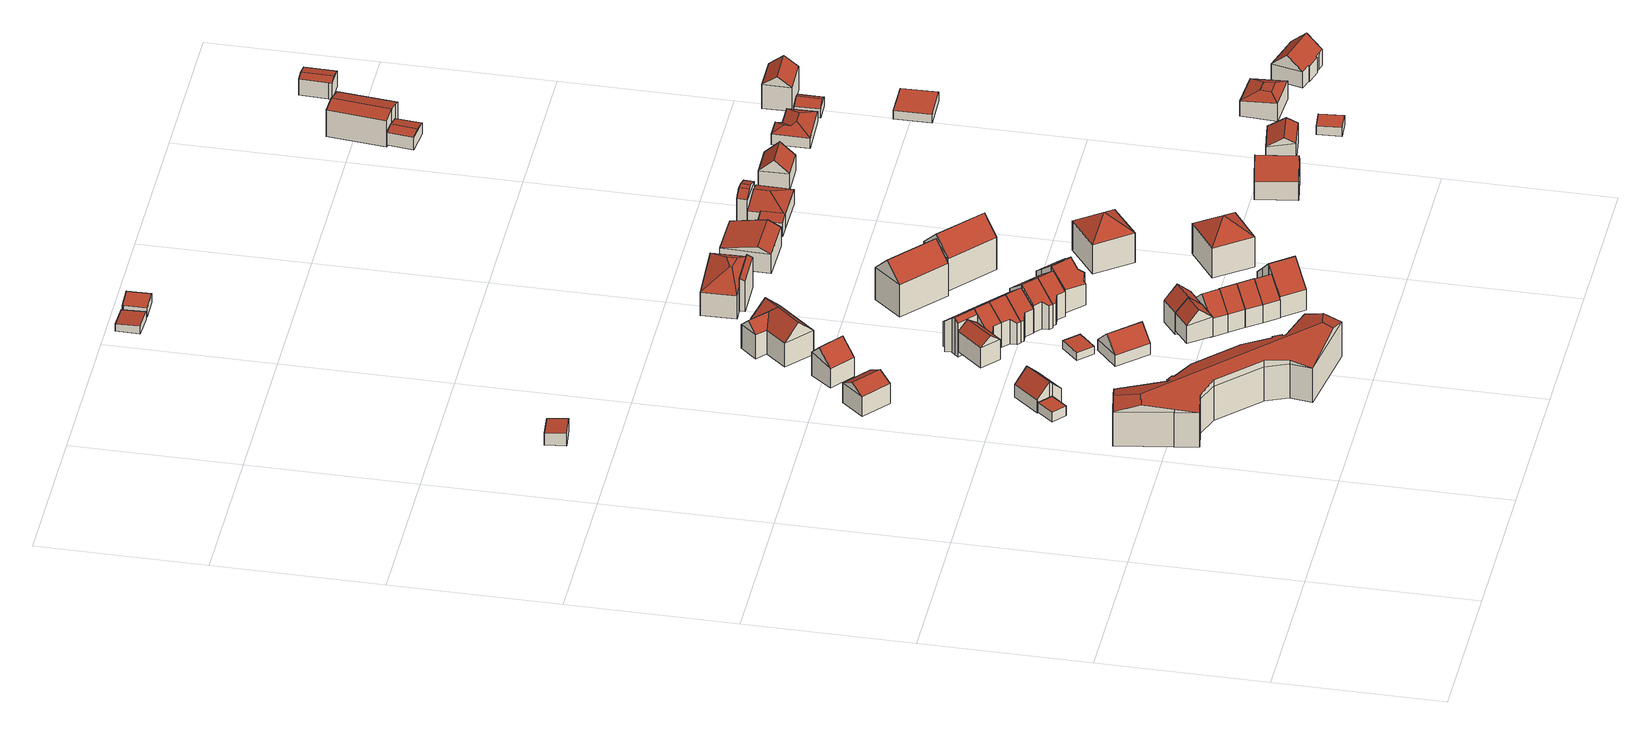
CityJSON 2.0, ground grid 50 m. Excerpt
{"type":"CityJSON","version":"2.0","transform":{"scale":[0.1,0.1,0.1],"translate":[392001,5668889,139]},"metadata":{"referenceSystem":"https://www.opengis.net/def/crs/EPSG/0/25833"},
"CityObjects":{
"building1":{"type":"Building","attributes":{"Dachtyp_tdc":"tdcPolyFlatRoof","Gemeindeschluessel":14627140,"Dachneigung":0,"QualitaetDacherkennung":69,"Geometrietyp2DReferenz":"3000","function":"31001_9998","roofType":"1000","measuredHeight":3.29},"geometry":[{"type":"MultiSurface","lod":"2","boundaries":[[[0,1,2,3]],[[1,4,5,2]],[[4,6,7,5]],[[6,0,3,7]],[[6,4,1,0]],[[3,2,5,7]]],"semantics":{"surfaces":[{"type":"WallSurface"},{"type":"RoofSurface"},{"type":"GroundSurface"}],"values":[0,0,0,0,1,2]}}]},
"building2":{"type":"Building","attributes":{"Dachtyp_tdc":"tdcFreeFormRoof","Gemeindeschluessel":14627140,"Dachneigung":14.87,"QualitaetDacherkennung":13,"Geometrietyp2DReferenz":"3000","function":"31001_9998","roofType":"5000","measuredHeight":14.86},"geometry":[{"type":"MultiSurface","lod":"2","boundaries":[[[8,9,10,11]],[[9,12,13,10]],[[12,14,15,13]],[[14,16,17,15]],[[16,18,19,17]],[[18,20,21,19]],[[20,22,23,21]],[[22,24,25,23]],[[24,26,27,25]],[[26,28,29,27]],[[28,30,31,29]],[[30,32,33,31]],[[32,34,35,33]],[[34,36,37,35]],[[36,38,39,37]],[[38,40,41,39]],[[40,42,43,41]],[[42,44,45,43]],[[44,46,47,45]],[[46,48,49,47]],[[48,50,51,49]],[[50,52,53,51]],[[52,8,11,53]],[[54,55,56,57]],[[58,59,60,61]],[[28,60,59,56,55,62,38,63,64,65,66]],[[58,67,68,69,70,71,72,73,74,75,76,77,78,79,80,57,56,59]],[[44,80,79,46]],[[42,54,57,80,44]],[[46,79,78,48]],[[48,78,77,50]],[[50,77,76,52]],[[52,76,75,8]],[[8,75,74,9]],[[9,74,73,12]],[[12,73,72,14]],[[14,72,71,16]],[[16,71,70,18]],[[18,70,69,20]],[[20,69,68,22]],[[22,68,67,24]],[[24,67,58,61,26]],[[30,66,65,32]],[[28,66,30]],[[32,65,64,34]],[[34,64,63,36]],[[26,61,60,28]],[[36,63,38]],[[40,62,55,54,42]],[[38,62,40]],[[11,10,13,15,17,19,21,23,25,27,29,31,33,35,37,39,41,43,45,47,49,51,53]]],"semantics":{"surfaces":[{"type":"WallSurface"},{"type":"RoofSurface"},{"type":"GroundSurface"}],"values":[0,0,0,0,0,0,0,0,0,0,0,0,0,0,0,0,0,0,0,0,0,0,0,1,1,1,1,0,0,0,0,0,0,0,0,0,0,0,0,0,0,0,0,0,0,0,0,0,0,0,2]}}]},
"building3":{"type":"Building","attributes":{"Dachtyp_tdc":"tdcGableRoof","Gemeindeschluessel":14627140,"Dachneigung":44.62,"QualitaetDacherkennung":83,"Geometrietyp2DReferenz":"3000","function":"31001_9998","roofType":"3100","measuredHeight":8.6},"geometry":[{"type":"MultiSurface","lod":"2","boundaries":[[[81,82,83,84]],[[82,85,86,83]],[[85,87,88,86]],[[87,89,90,88]],[[89,91,92,90]],[[91,93,94,92]],[[93,95,96,94]],[[95,81,84,96]],[[91,89,87,85,82]],[[82,81,95,93,91]],[[84,83,86,88,90,92,94,96]]],"semantics":{"surfaces":[{"type":"WallSurface"},{"type":"RoofSurface"},{"type":"GroundSurface"}],"values":[0,0,0,0,0,0,0,0,1,1,2]}}]},
"building4":{"type":"Building","attributes":{"Dachtyp_tdc":"tdcGableRoof","Gemeindeschluessel":14627140,"Dachneigung":27.86,"QualitaetDacherkennung":85,"Geometrietyp2DReferenz":"3000","function":"31001_9998","roofType":"3100","measuredHeight":8.94},"geometry":[{"type":"MultiSurface","lod":"2","boundaries":[[[97,98,99,100]],[[98,101,102,99]],[[101,103,104,102]],[[103,97,100,104]],[[101,98,105]],[[97,103,106]],[[98,97,106,105]],[[103,101,105,106]],[[100,99,102,104]]],"semantics":{"surfaces":[{"type":"WallSurface"},{"type":"RoofSurface"},{"type":"GroundSurface"}],"values":[0,0,0,0,0,0,1,1,2]}}]},
"building5":{"type":"Building","attributes":{"Dachtyp_tdc":"tdcGableRoof","Gemeindeschluessel":14627140,"Dachneigung":44.87,"QualitaetDacherkennung":92,"Geometrietyp2DReferenz":"3000","function":"31001_9998","roofType":"3100","measuredHeight":8.31},"geometry":[{"type":"MultiSurface","lod":"2","boundaries":[[[107,108,109,110]],[[108,111,112,109]],[[111,113,114,112]],[[113,107,110,114]],[[111,108,115]],[[107,113,116]],[[108,107,116,115]],[[113,111,115,116]],[[110,109,112,114]]],"semantics":{"surfaces":[{"type":"WallSurface"},{"type":"RoofSurface"},{"type":"GroundSurface"}],"values":[0,0,0,0,0,0,1,1,2]}}]},
"building6":{"type":"Building","attributes":{"Dachtyp_tdc":"tdcPolyFlatRoof","Gemeindeschluessel":14627140,"Dachneigung":2.97,"QualitaetDacherkennung":60,"Geometrietyp2DReferenz":"3000","function":"31001_9998","roofType":"2100","measuredHeight":4.35},"geometry":[{"type":"MultiSurface","lod":"2","boundaries":[[[117,118,119,120]],[[118,121,122,119]],[[121,123,124,122]],[[123,117,120,124]],[[123,121,118,117]],[[120,119,122,124]]],"semantics":{"surfaces":[{"type":"WallSurface"},{"type":"RoofSurface"},{"type":"GroundSurface"}],"values":[0,0,0,0,1,2]}}]},
"building7":{"type":"Building","attributes":{"Dachtyp_tdc":"tdcPolyFlatRoof","Gemeindeschluessel":14627140,"Dachneigung":0,"QualitaetDacherkennung":91,"Geometrietyp2DReferenz":"3000","function":"31001_9998","roofType":"1000","measuredHeight":2.55},"geometry":[{"type":"MultiSurface","lod":"2","boundaries":[[[125,126,127,128]],[[126,129,130,127]],[[129,131,132,130]],[[131,125,128,132]],[[131,129,126,125]],[[128,127,130,132]]],"semantics":{"surfaces":[{"type":"WallSurface"},{"type":"RoofSurface"},{"type":"GroundSurface"}],"values":[0,0,0,0,1,2]}}]},
"building8":{"type":"Building","attributes":{"Dachtyp_tdc":"tdcFreeFormRoof","Gemeindeschluessel":14627140,"Dachneigung":36.94,"QualitaetDacherkennung":62,"Geometrietyp2DReferenz":"3000","function":"31001_9998","roofType":"5000","measuredHeight":9.41},"geometry":[{"type":"MultiSurface","lod":"2","boundaries":[[[133,134,135,136]],[[134,137,138,135]],[[137,139,140,138]],[[139,141,142,140]],[[141,133,136,142]],[[137,134,143,144,139]],[[144,143,133,141]],[[141,139,144]],[[134,133,143]],[[136,135,138,140,142]]],"semantics":{"surfaces":[{"type":"WallSurface"},{"type":"RoofSurface"},{"type":"GroundSurface"}],"values":[0,0,0,0,0,1,1,0,0,2]}}]},
"building9":{"type":"Building","attributes":{"Dachtyp_tdc":"tdcGableRoof","Gemeindeschluessel":14627140,"Dachneigung":45.01,"QualitaetDacherkennung":88,"Geometrietyp2DReferenz":"3000","function":"31001_9998","roofType":"3100","measuredHeight":11.19},"geometry":[{"type":"MultiSurface","lod":"2","boundaries":[[[145,146,147,148]],[[146,149,150,147]],[[149,151,152,150]],[[151,145,148,152]],[[149,146,153]],[[145,151,154]],[[146,145,154,153]],[[151,149,153,154]],[[148,147,150,152]]],"semantics":{"surfaces":[{"type":"WallSurface"},{"type":"RoofSurface"},{"type":"GroundSurface"}],"values":[0,0,0,0,0,0,1,1,2]}}]},
"building10":{"type":"Building","attributes":{"Dachtyp_tdc":"tdcGableRoof","Gemeindeschluessel":14627140,"Dachneigung":45.05,"QualitaetDacherkennung":65,"Geometrietyp2DReferenz":"3000","function":"31001_9998","roofType":"3100","measuredHeight":10.09},"geometry":[{"type":"MultiSurface","lod":"2","boundaries":[[[155,156,157,158]],[[156,159,160,157]],[[159,161,162,160]],[[161,155,158,162]],[[159,156,163]],[[155,161,164]],[[156,155,164,163]],[[161,159,163,164]],[[158,157,160,162]]],"semantics":{"surfaces":[{"type":"WallSurface"},{"type":"RoofSurface"},{"type":"GroundSurface"}],"values":[0,0,0,0,0,0,1,1,2]}}]},
"building11":{"type":"Building","attributes":{"Dachtyp_tdc":"tdcGableRoof","Gemeindeschluessel":14627140,"Dachneigung":37.9,"QualitaetDacherkennung":71,"Geometrietyp2DReferenz":"3000","function":"31001_9998","roofType":"3100","measuredHeight":12.36},"geometry":[{"type":"MultiSurface","lod":"2","boundaries":[[[165,166,167,168]],[[166,169,170,167]],[[169,171,172,170]],[[171,173,174,172]],[[173,175,176,174]],[[175,177,178,176]],[[177,179,180,178]],[[179,181,182,180]],[[181,165,168,182]],[[177,175,173,171,169,166,165]],[[165,181,179,177]],[[168,167,170,172,174,176,178,180,182]]],"semantics":{"surfaces":[{"type":"WallSurface"},{"type":"RoofSurface"},{"type":"GroundSurface"}],"values":[0,0,0,0,0,0,0,0,0,1,1,2]}}]},
"building12":{"type":"Building","attributes":{"Dachtyp_tdc":"tdcGableRoof","Gemeindeschluessel":14627140,"Dachneigung":38.16,"QualitaetDacherkennung":77,"Geometrietyp2DReferenz":"3000","function":"31001_9998","roofType":"3100","measuredHeight":12.42},"geometry":[{"type":"MultiSurface","lod":"2","boundaries":[[[183,184,185,186]],[[184,179,180,185]],[[179,177,178,180]],[[177,175,176,178]],[[175,187,188,176]],[[187,189,190,188]],[[189,191,192,190]],[[191,193,194,192]],[[193,183,186,194]],[[189,187,175,177]],[[177,179,184,183,193,191,189]],[[186,185,180,178,176,188,190,192,194]]],"semantics":{"surfaces":[{"type":"WallSurface"},{"type":"RoofSurface"},{"type":"GroundSurface"}],"values":[0,0,0,0,0,0,0,0,0,1,1,2]}}]},
"building13":{"type":"Building","attributes":{"Dachtyp_tdc":"tdcFreeFormRoof","Gemeindeschluessel":14627140,"Dachneigung":43.12,"QualitaetDacherkennung":76,"Geometrietyp2DReferenz":"3000","function":"31001_9998","roofType":"5000","measuredHeight":11.48},"geometry":[{"type":"MultiSurface","lod":"2","boundaries":[[[195,196,197,198]],[[196,199,200,197]],[[199,201,202,200]],[[201,195,198,202]],[[201,203,204,195]],[[203,199,196,204]],[[196,195,204]],[[201,199,203]],[[198,197,200,202]]],"semantics":{"surfaces":[{"type":"WallSurface"},{"type":"RoofSurface"},{"type":"GroundSurface"}],"values":[0,0,0,0,1,1,0,0,2]}}]},
"building14":{"type":"Building","attributes":{"Dachtyp_tdc":"tdcFreeFormRoof","Gemeindeschluessel":14627140,"Dachneigung":45.1,"QualitaetDacherkennung":73,"Geometrietyp2DReferenz":"3000","function":"31001_9998","roofType":"5000","measuredHeight":11.49},"geometry":[{"type":"MultiSurface","lod":"2","boundaries":[[[205,161,206,207]],[[161,208,209,206]],[[208,210,211,209]],[[210,212,213,211]],[[212,205,207,213]],[[214,215,208,161]],[[212,210,215,214,205]],[[210,208,215]],[[161,205,214]],[[207,206,209,211,213]]],"semantics":{"surfaces":[{"type":"WallSurface"},{"type":"RoofSurface"},{"type":"GroundSurface"}],"values":[0,0,0,0,0,1,1,0,0,2]}}]},
"building15":{"type":"Building","attributes":{"Dachtyp_tdc":"tdcGableRoof","Gemeindeschluessel":14627140,"Dachneigung":44.76,"QualitaetDacherkennung":79,"Geometrietyp2DReferenz":"3000","function":"31001_9998","roofType":"3100","measuredHeight":11.52},"geometry":[{"type":"MultiSurface","lod":"2","boundaries":[[[216,217,218,200]],[[217,219,220,218]],[[219,221,202,220]],[[221,216,200,202]],[[219,217,222]],[[216,221,223]],[[217,216,223,222]],[[221,219,222,223]],[[200,218,220,202]]],"semantics":{"surfaces":[{"type":"WallSurface"},{"type":"RoofSurface"},{"type":"GroundSurface"}],"values":[0,0,0,0,0,0,1,1,2]}}]},
"building16":{"type":"Building","attributes":{"Dachtyp_tdc":"tdcGableRoof","Gemeindeschluessel":14627140,"Dachneigung":38.31,"QualitaetDacherkennung":75,"Geometrietyp2DReferenz":"3000","function":"31001_9998","roofType":"3100","measuredHeight":12.42},"geometry":[{"type":"MultiSurface","lod":"2","boundaries":[[[224,191,192,225]],[[191,189,190,192]],[[189,187,188,190]],[[187,226,227,188]],[[226,228,229,227]],[[228,230,231,229]],[[230,232,233,231]],[[232,224,225,233]],[[228,226,187,189]],[[189,191,224,232,230,228]],[[225,192,190,188,227,229,231,233]]],"semantics":{"surfaces":[{"type":"WallSurface"},{"type":"RoofSurface"},{"type":"GroundSurface"}],"values":[0,0,0,0,0,0,0,0,1,1,2]}}]},
"building17":{"type":"Building","attributes":{"Dachtyp_tdc":"tdcGableRoof","Gemeindeschluessel":14627140,"Dachneigung":45.07,"QualitaetDacherkennung":80,"Geometrietyp2DReferenz":"3000","function":"31001_9998","roofType":"3100","measuredHeight":11.54},"geometry":[{"type":"MultiSurface","lod":"2","boundaries":[[[234,219,220,235]],[[219,236,218,220]],[[236,237,238,218]],[[237,234,235,238]],[[236,219,222]],[[234,237,239]],[[219,234,239,222]],[[237,236,222,239]],[[235,220,218,238]]],"semantics":{"surfaces":[{"type":"WallSurface"},{"type":"RoofSurface"},{"type":"GroundSurface"}],"values":[0,0,0,0,0,0,1,1,2]}}]},
"building18":{"type":"Building","attributes":{"Dachtyp_tdc":"tdcGableRoof","Gemeindeschluessel":14627140,"Dachneigung":38.08,"QualitaetDacherkennung":70,"Geometrietyp2DReferenz":"3000","function":"31001_9998","roofType":"3100","measuredHeight":12.29},"geometry":[{"type":"MultiSurface","lod":"2","boundaries":[[[240,241,242,243]],[[241,244,245,242]],[[244,246,247,245]],[[246,248,249,247]],[[248,250,251,249]],[[250,226,252,251]],[[226,253,254,252]],[[253,240,243,254]],[[250,248,246,244,241,240]],[[240,253,226,250]],[[243,242,245,247,249,251,252,254]]],"semantics":{"surfaces":[{"type":"WallSurface"},{"type":"RoofSurface"},{"type":"GroundSurface"}],"values":[0,0,0,0,0,0,0,0,1,1,2]}}]},
"building19":{"type":"Building","attributes":{"Dachtyp_tdc":"tdcGableRoof","Gemeindeschluessel":14627140,"Dachneigung":44.92,"QualitaetDacherkennung":77,"Geometrietyp2DReferenz":"3000","function":"31001_9998","roofType":"3100","measuredHeight":11.53},"geometry":[{"type":"MultiSurface","lod":"2","boundaries":[[[255,256,238,257]],[[256,258,259,238]],[[258,260,261,259]],[[260,262,263,261]],[[262,264,265,263]],[[264,234,235,265]],[[234,255,257,235]],[[262,260,258,256,255]],[[255,234,264,262]],[[257,238,259,261,263,265,235]]],"semantics":{"surfaces":[{"type":"WallSurface"},{"type":"RoofSurface"},{"type":"GroundSurface"}],"values":[0,0,0,0,0,0,0,1,1,2]}}]},
"building20":{"type":"Building","attributes":{"Dachtyp_tdc":"tdcPolyFlatRoof","Gemeindeschluessel":14627140,"Dachneigung":45.02,"QualitaetDacherkennung":79,"Geometrietyp2DReferenz":"3000","function":"31001_9998","roofType":"2100","measuredHeight":13.91},"geometry":[{"type":"MultiSurface","lod":"2","boundaries":[[[266,267,268,269]],[[267,270,271,268]],[[270,272,273,271]],[[272,266,269,273]],[[272,270,267,266]],[[269,268,271,273]]],"semantics":{"surfaces":[{"type":"WallSurface"},{"type":"RoofSurface"},{"type":"GroundSurface"}],"values":[0,0,0,0,1,2]}}]},
"building21":{"type":"Building","attributes":{"Dachtyp_tdc":"tdcGableRoof","Gemeindeschluessel":14627140,"Dachneigung":37.93,"QualitaetDacherkennung":68,"Geometrietyp2DReferenz":"3000","function":"31001_9998","roofType":"3100","measuredHeight":13.23},"geometry":[{"type":"MultiSurface","lod":"2","boundaries":[[[274,275,276,277]],[[275,278,279,276]],[[278,280,281,279]],[[280,282,283,281]],[[282,284,285,283]],[[284,286,287,285]],[[286,288,289,287]],[[288,274,277,289]],[[284,282,280,278]],[[278,275,274,288,286,284]],[[277,276,279,281,283,285,287,289]]],"semantics":{"surfaces":[{"type":"WallSurface"},{"type":"RoofSurface"},{"type":"GroundSurface"}],"values":[0,0,0,0,0,0,0,0,1,1,2]}}]},
"building22":{"type":"Building","attributes":{"Dachtyp_tdc":"tdcGableRoof","Gemeindeschluessel":14627140,"Dachneigung":37.83,"QualitaetDacherkennung":73,"Geometrietyp2DReferenz":"3000","function":"31001_9998","roofType":"3100","measuredHeight":12.4},"geometry":[{"type":"MultiSurface","lod":"2","boundaries":[[[290,291,292,293]],[[291,294,295,292]],[[294,296,297,295]],[[296,298,299,297]],[[298,286,300,299]],[[286,284,301,300]],[[284,282,302,301]],[[282,303,304,302]],[[303,290,293,304]],[[284,286,298,296,294,291]],[[291,290,303,282,284]],[[293,292,295,297,299,300,301,302,304]]],"semantics":{"surfaces":[{"type":"WallSurface"},{"type":"RoofSurface"},{"type":"GroundSurface"}],"values":[0,0,0,0,0,0,0,0,0,1,1,2]}}]},
"building23":{"type":"Building","attributes":{"Dachtyp_tdc":"tdcFreeFormRoof","Gemeindeschluessel":14627140,"Dachneigung":44.34,"QualitaetDacherkennung":81,"Geometrietyp2DReferenz":"3000","function":"31001_9998","roofType":"5000","measuredHeight":12.99},"geometry":[{"type":"MultiSurface","lod":"2","boundaries":[[[305,306,307,308]],[[306,309,310,307]],[[309,311,312,310]],[[311,313,314,312]],[[313,315,316,314]],[[315,317,318,316]],[[317,319,320,318]],[[319,305,308,320]],[[321,322,319,317]],[[323,324,321,317,315]],[[323,315,313]],[[325,324,323,313,311]],[[325,311,309]],[[324,325,309,306]],[[322,321,324,306,305]],[[322,305,319]],[[308,307,310,312,314,316,318,320]]],"semantics":{"surfaces":[{"type":"WallSurface"},{"type":"RoofSurface"},{"type":"GroundSurface"}],"values":[0,0,0,0,0,0,0,0,1,1,0,1,0,1,1,0,2]}}]},
"building24":{"type":"Building","attributes":{"Dachtyp_tdc":"tdcPolyFlatRoof","Gemeindeschluessel":14627140,"Dachneigung":44.98,"QualitaetDacherkennung":80,"Geometrietyp2DReferenz":"3000","function":"31001_9998","roofType":"2100","measuredHeight":13.96},"geometry":[{"type":"MultiSurface","lod":"2","boundaries":[[[326,327,328,329]],[[327,330,331,328]],[[330,332,333,331]],[[332,334,335,333]],[[334,326,329,335]],[[334,332,330,327,326]],[[329,328,331,333,335]]],"semantics":{"surfaces":[{"type":"WallSurface"},{"type":"RoofSurface"},{"type":"GroundSurface"}],"values":[0,0,0,0,0,1,2]}}]},
"building25":{"type":"Building","attributes":{"Dachtyp_tdc":"tdcPolyFlatRoof","Gemeindeschluessel":14627140,"Dachneigung":38.14,"QualitaetDacherkennung":74,"Geometrietyp2DReferenz":"3000","function":"31001_9998","roofType":"2100","measuredHeight":12.56},"geometry":[{"type":"MultiSurface","lod":"2","boundaries":[[[336,337,338,339]],[[337,340,341,338]],[[340,342,343,341]],[[342,344,345,343]],[[344,346,347,345]],[[346,348,349,347]],[[348,336,339,349]],[[348,346,344,342,340,337,336]],[[339,338,341,343,345,347,349]]],"semantics":{"surfaces":[{"type":"WallSurface"},{"type":"RoofSurface"},{"type":"GroundSurface"}],"values":[0,0,0,0,0,0,0,1,2]}}]},
"building26":{"type":"Building","attributes":{"Dachtyp_tdc":"tdcPolyFlatRoof","Gemeindeschluessel":14627140,"Dachneigung":38.26,"QualitaetDacherkennung":75,"Geometrietyp2DReferenz":"3000","function":"31001_9998","roofType":"2100","measuredHeight":13.31},"geometry":[{"type":"MultiSurface","lod":"2","boundaries":[[[350,351,352,353]],[[351,354,355,352]],[[354,356,357,355]],[[356,340,358,357]],[[340,337,359,358]],[[337,360,361,359]],[[360,362,363,361]],[[362,350,353,363]],[[362,360,337,340,356,354,351,350]],[[353,352,355,357,358,359,361,363]]],"semantics":{"surfaces":[{"type":"WallSurface"},{"type":"RoofSurface"},{"type":"GroundSurface"}],"values":[0,0,0,0,0,0,0,0,1,2]}}]},
"building27":{"type":"Building","attributes":{"Dachtyp_tdc":"tdcGableRoof","Gemeindeschluessel":14627140,"Dachneigung":44.75,"QualitaetDacherkennung":64,"Geometrietyp2DReferenz":"3000","function":"31001_9998","roofType":"3100","measuredHeight":16.34},"geometry":[{"type":"MultiSurface","lod":"2","boundaries":[[[364,365,366,367]],[[365,368,369,366]],[[368,370,371,369]],[[370,364,367,371]],[[368,365,372]],[[364,370,373]],[[365,364,373,372]],[[370,368,372,373]],[[367,366,369,371]]],"semantics":{"surfaces":[{"type":"WallSurface"},{"type":"RoofSurface"},{"type":"GroundSurface"}],"values":[0,0,0,0,0,0,1,1,2]}}]},
"building28":{"type":"Building","attributes":{"Gemeindeschluessel":14627140,"Dachtyp_tdc":"tdcTentRoof","Dachneigung":37.5,"QualitaetDacherkennung":71,"Geometrietyp2DReferenz":"3000","function":"31001_9998","roofType":"3500","measuredHeight":15.07},"geometry":[{"type":"MultiSurface","lod":"2","boundaries":[[[374,375,376,377]],[[375,378,379,376]],[[378,380,381,379]],[[380,374,377,381]],[[375,374,382]],[[378,375,382]],[[380,378,382]],[[374,380,382]],[[377,376,379,381]]],"semantics":{"surfaces":[{"type":"WallSurface"},{"type":"RoofSurface"},{"type":"GroundSurface"}],"values":[0,0,0,0,1,1,1,1,2]}}]},
"building29":{"type":"Building","attributes":{"Dachtyp_tdc":"tdcGableRoof","Gemeindeschluessel":14627140,"Dachneigung":44.74,"QualitaetDacherkennung":67,"Geometrietyp2DReferenz":"3000","function":"31001_9998","roofType":"3100","measuredHeight":16.27},"geometry":[{"type":"MultiSurface","lod":"2","boundaries":[[[383,384,385,386]],[[384,387,388,385]],[[387,389,390,388]],[[389,383,386,390]],[[387,384,391]],[[383,389,392]],[[384,383,392,391]],[[389,387,391,392]],[[386,385,388,390]]],"semantics":{"surfaces":[{"type":"WallSurface"},{"type":"RoofSurface"},{"type":"GroundSurface"}],"values":[0,0,0,0,0,0,1,1,2]}}]},
"building30":{"type":"Building","attributes":{"Dachtyp_tdc":"tdcTentRoof","Gemeindeschluessel":14627140,"Dachneigung":37.55,"QualitaetDacherkennung":67,"Geometrietyp2DReferenz":"3000","function":"31001_9998","roofType":"3500","measuredHeight":14.88},"geometry":[{"type":"MultiSurface","lod":"2","boundaries":[[[393,394,395,396]],[[394,397,398,395]],[[397,399,400,398]],[[399,393,396,400]],[[394,393,401]],[[397,394,401]],[[399,397,401]],[[393,399,401]],[[396,395,398,400]]],"semantics":{"surfaces":[{"type":"WallSurface"},{"type":"RoofSurface"},{"type":"GroundSurface"}],"values":[0,0,0,0,1,1,1,1,2]}}]},
"building31":{"type":"Building","attributes":{"Gemeindeschluessel":14627140,"Geometrietyp2DReferenz":"3000","function":"31001_9998","roofType":"9999"},"children":["building31-1","building31-2"]},
"building31-1":{"type":"BuildingPart","attributes":{"Dachtyp_tdc":"tdcPolyFlatRoof","Dachneigung":26.25,"QualitaetDacherkennung":70,"Geometrietyp2DReferenz":"3000","roofType":"2100","measuredHeight":10.93},"parents":["building31"],"geometry":[{"type":"MultiSurface","lod":"2","boundaries":[[[402,403,404,405,406,407]],[[403,408,409,404]],[[408,410,411,412,413,409]],[[410,408,403,402]],[[405,404,409,413]],[[407,411,410,402]],[[406,405,413,412]],[[406,412,411,407]]],"semantics":{"surfaces":[{"type":"WallSurface"},{"type":"RoofSurface"},{"type":"GroundSurface"},{"type":"ClosureSurface"}],"values":[0,0,0,1,2,0,3,3]}}]},
"building31-2":{"type":"BuildingPart","attributes":{"Dachtyp_tdc":"tdcCutTentRoof","Dachneigung":25.22,"QualitaetDacherkennung":35,"Geometrietyp2DReferenz":"3000","roofType":"9999","measuredHeight":12.03},"parents":["building31"],"geometry":[{"type":"MultiSurface","lod":"2","boundaries":[[[412,414,415,413]],[[414,416,417,415]],[[416,418,419,417]],[[418,406,405,419]],[[407,420,421,422]],[[414,411,407,422,423]],[[416,414,423,424]],[[420,416,424,421]],[[424,423,422,421]],[[412,411,414]],[[418,420,407,406]],[[416,420,418]],[[405,413,415,417,419]],[[413,405,406,412]],[[406,407,411,412]]],"semantics":{"surfaces":[{"type":"WallSurface"},{"type":"RoofSurface"},{"type":"GroundSurface"},{"type":"ClosureSurface"}],"values":[0,0,0,0,1,1,1,1,1,0,0,0,2,3,3]}}]},
"building32":{"type":"Building","attributes":{"Dachtyp_tdc":"tdcGableRoof","Gemeindeschluessel":14627140,"Dachneigung":10.01,"QualitaetDacherkennung":72,"Geometrietyp2DReferenz":"3000","function":"31001_9998","roofType":"3100","measuredHeight":8.46},"geometry":[{"type":"MultiSurface","lod":"2","boundaries":[[[425,426,427,428]],[[426,429,430,427]],[[429,431,432,430]],[[431,425,428,432]],[[429,426,433]],[[425,431,434]],[[426,425,434,433]],[[431,429,433,434]],[[428,427,430,432]]],"semantics":{"surfaces":[{"type":"WallSurface"},{"type":"RoofSurface"},{"type":"GroundSurface"}],"values":[0,0,0,0,0,0,1,1,2]}}]},
"building33":{"type":"Building","attributes":{"Dachtyp_tdc":"tdcGableRoof","Gemeindeschluessel":14627140,"Dachneigung":46.36,"QualitaetDacherkennung":81,"Geometrietyp2DReferenz":"3000","function":"31001_9998","roofType":"3100","measuredHeight":11.43},"geometry":[{"type":"MultiSurface","lod":"2","boundaries":[[[435,436,437,438]],[[436,439,440,437]],[[439,441,442,440]],[[441,435,438,442]],[[439,436,443]],[[435,441,444]],[[436,435,444,443]],[[441,439,443,444]],[[438,437,440,442]]],"semantics":{"surfaces":[{"type":"WallSurface"},{"type":"RoofSurface"},{"type":"GroundSurface"}],"values":[0,0,0,0,0,0,1,1,2]}}]},
"building34":{"type":"Building","attributes":{"Dachtyp_tdc":"tdcPolyFlatRoof","Gemeindeschluessel":14627140,"Dachneigung":2.86,"QualitaetDacherkennung":95,"Geometrietyp2DReferenz":"3000","function":"31001_9998","roofType":"2100","measuredHeight":2.7},"geometry":[{"type":"MultiSurface","lod":"2","boundaries":[[[445,446,447,448]],[[446,449,450,447]],[[449,451,452,450]],[[451,445,448,452]],[[451,449,446,445]],[[448,447,450,452]]],"semantics":{"surfaces":[{"type":"WallSurface"},{"type":"RoofSurface"},{"type":"GroundSurface"}],"values":[0,0,0,0,1,2]}}]},
"building35":{"type":"Building","attributes":{"Gemeindeschluessel":14627140,"Geometrietyp2DReferenz":"3000","function":"31001_9998","roofType":"9999"},"children":["building35-1","building35-2","building35-3"]},
"building35-1":{"type":"BuildingPart","attributes":{"Dachtyp_tdc":"tdcPolyFlatRoof","Dachneigung":13.48,"QualitaetDacherkennung":68,"Geometrietyp2DReferenz":"3000","roofType":"2100","measuredHeight":5.25},"parents":["building35"],"geometry":[{"type":"MultiSurface","lod":"2","boundaries":[[[453,454,455,456,457]],[[458,459,460,461,462]],[[459,453,457,460]],[[459,458,454,453]],[[457,456,461,460]],[[462,455,454,458]],[[462,461,456,455]]],"semantics":{"surfaces":[{"type":"WallSurface"},{"type":"RoofSurface"},{"type":"GroundSurface"},{"type":"ClosureSurface"}],"values":[0,0,0,1,2,0,3]}}]},
"building35-2":{"type":"BuildingPart","attributes":{"Dachtyp_tdc":"tdcCutGableRoof","Dachneigung":22.07,"QualitaetDacherkennung":75,"Geometrietyp2DReferenz":"3000","roofType":"9999","measuredHeight":9.83},"parents":["building35"],"geometry":[{"type":"MultiSurface","lod":"2","boundaries":[[[463,464,465,466,467]],[[464,468,469,465]],[[468,470,471,472,473,469]],[[464,463,474,475]],[[468,464,475,476]],[[470,468,476,477]],[[463,470,477,474]],[[476,475,474,477]],[[466,465,469,473]],[[467,478,471,470,463]],[[467,466,473,472]],[[467,472,471,478]]],"semantics":{"surfaces":[{"type":"WallSurface"},{"type":"RoofSurface"},{"type":"GroundSurface"},{"type":"ClosureSurface"}],"values":[0,0,0,1,0,1,0,1,2,0,3,3]}}]},
"building35-3":{"type":"BuildingPart","attributes":{"Dachtyp_tdc":"tdcHipAndGableRoof","Dachneigung":10.06,"QualitaetDacherkennung":44,"Geometrietyp2DReferenz":"3000","roofType":"5000","measuredHeight":6.18},"parents":["building35"],"geometry":[{"type":"MultiSurface","lod":"2","boundaries":[[[479,462,461,480]],[[455,467,466,456]],[[472,481,482,473]],[[481,479,480,482]],[[462,483,484]],[[483,485,471,478,484]],[[467,455,462,484,478]],[[472,471,485,481]],[[481,485,483,479]],[[479,483,462]],[[480,461,456,466,473,482]],[[456,461,462,455]],[[473,466,467,472]],[[478,471,472,467]]],"semantics":{"surfaces":[{"type":"WallSurface"},{"type":"RoofSurface"},{"type":"GroundSurface"},{"type":"ClosureSurface"}],"values":[0,0,0,0,1,1,1,0,0,0,2,3,3,3]}}]},
"building36":{"type":"Building","attributes":{"Dachtyp_tdc":"tdcGableRoof","Gemeindeschluessel":14627140,"Dachneigung":30.09,"QualitaetDacherkennung":92,"Geometrietyp2DReferenz":"3000","function":"31001_9998","roofType":"3100","measuredHeight":7.7},"geometry":[{"type":"MultiSurface","lod":"2","boundaries":[[[486,487,488,489]],[[487,490,491,488]],[[490,492,493,491]],[[492,486,489,493]],[[490,487,494]],[[486,492,495]],[[487,486,495,494]],[[492,490,494,495]],[[489,488,491,493]]],"semantics":{"surfaces":[{"type":"WallSurface"},{"type":"RoofSurface"},{"type":"GroundSurface"}],"values":[0,0,0,0,0,0,1,1,2]}}]},
"building37":{"type":"Building","attributes":{"Dachtyp_tdc":"tdcPolyFlatRoof","Gemeindeschluessel":14627140,"Dachneigung":0,"QualitaetDacherkennung":93,"Geometrietyp2DReferenz":"3000","function":"31001_9998","roofType":"1000","measuredHeight":3.09},"geometry":[{"type":"MultiSurface","lod":"2","boundaries":[[[496,497,498,499]],[[497,500,501,498]],[[500,502,503,501]],[[502,504,505,503]],[[504,496,499,505]],[[504,502,500,497,496]],[[499,498,501,503,505]]],"semantics":{"surfaces":[{"type":"WallSurface"},{"type":"RoofSurface"},{"type":"GroundSurface"}],"values":[0,0,0,0,0,1,2]}}]},
"building38":{"type":"Building","attributes":{"Dachtyp_tdc":"tdcPolyFlatRoof","Gemeindeschluessel":14627140,"Dachneigung":0,"QualitaetDacherkennung":0,"Geometrietyp2DReferenz":"3000","BezugspunktDach":"2000","function":"31001_9998","measuredHeight":3},"geometry":[{"type":"MultiSurface","lod":"2","boundaries":[[[506,507,508,509]],[[509,508,510,511]],[[508,507,512,510]],[[507,506,513,512]],[[506,509,511,513]],[[511,510,512,513]]],"semantics":{"surfaces":[{"type":"RoofSurface"},{"type":"WallSurface"},{"type":"GroundSurface"}],"values":[0,1,1,1,1,2]}}]},
"building39":{"type":"Building","attributes":{"Dachtyp_tdc":"tdcGableRoof","Gemeindeschluessel":14627140,"Dachneigung":42.18,"QualitaetDacherkennung":92,"Geometrietyp2DReferenz":"3000","function":"31001_9998","roofType":"3100","measuredHeight":9.25},"geometry":[{"type":"MultiSurface","lod":"2","boundaries":[[[514,515,516,517]],[[515,518,519,516]],[[518,520,521,519]],[[520,514,517,521]],[[518,515,522]],[[514,520,523]],[[515,514,523,522]],[[520,518,522,523]],[[517,516,519,521]]],"semantics":{"surfaces":[{"type":"WallSurface"},{"type":"RoofSurface"},{"type":"GroundSurface"}],"values":[0,0,0,0,0,0,1,1,2]}}]},
"building40":{"type":"Building","attributes":{"Dachtyp_tdc":"tdcCutTentRoof","Gemeindeschluessel":14627140,"Dachneigung":22.31,"QualitaetDacherkennung":69,"Geometrietyp2DReferenz":"3000","function":"31001_9998","roofType":"9999","measuredHeight":7.21},"geometry":[{"type":"MultiSurface","lod":"2","boundaries":[[[524,525,526,527]],[[525,528,529,526]],[[528,530,531,529]],[[530,524,527,531]],[[525,524,532,533]],[[528,525,533,534]],[[530,528,534,535]],[[524,530,535,532]],[[535,534,533,532]],[[527,526,529,531]]],"semantics":{"surfaces":[{"type":"WallSurface"},{"type":"RoofSurface"},{"type":"GroundSurface"}],"values":[0,0,0,0,1,1,1,1,1,2]}}]},
"building41":{"type":"Building","attributes":{"Gemeindeschluessel":14627140,"Dachtyp_tdc":"tdcFreeFormRoof","Dachneigung":24.06,"QualitaetDacherkennung":86,"Geometrietyp2DReferenz":"3000","function":"31001_9998","roofType":"5000","measuredHeight":5.37},"geometry":[{"type":"MultiSurface","lod":"2","boundaries":[[[536,537,538,539]],[[537,540,541,538]],[[540,542,543,541]],[[542,544,545,543]],[[544,546,547,545]],[[546,536,539,547]],[[548,549,550,546,544]],[[551,548,544,542]],[[551,542,540]],[[549,548,551,540,537]],[[550,549,537,536]],[[550,536,546]],[[539,538,541,543,545,547]]],"semantics":{"surfaces":[{"type":"WallSurface"},{"type":"RoofSurface"},{"type":"GroundSurface"}],"values":[0,0,0,0,0,0,1,1,1,1,1,1,2]}}]},
"building42":{"type":"Building","attributes":{"Dachtyp_tdc":"tdcFreeFormRoof","Gemeindeschluessel":14627140,"Dachneigung":40.63,"QualitaetDacherkennung":48,"Geometrietyp2DReferenz":"3000","function":"31001_9998","roofType":"5000","measuredHeight":9.45},"geometry":[{"type":"MultiSurface","lod":"2","boundaries":[[[552,553,554,555]],[[553,556,557,554]],[[556,558,559,557]],[[558,560,561,559]],[[560,562,563,561]],[[562,564,565,563]],[[564,566,567,565]],[[566,568,569,567]],[[568,552,555,569]],[[560,558,556,553,570,571,566,564,562]],[[570,552,568,571]],[[568,566,571]],[[553,552,570]],[[555,554,557,559,561,563,565,567,569]]],"semantics":{"surfaces":[{"type":"WallSurface"},{"type":"RoofSurface"},{"type":"GroundSurface"}],"values":[0,0,0,0,0,0,0,0,0,1,1,0,0,2]}}]},
"building43":{"type":"Building","attributes":{"Dachtyp_tdc":"tdcPolyFlatRoof","Gemeindeschluessel":14627140,"Dachneigung":0,"QualitaetDacherkennung":0,"Geometrietyp2DReferenz":"3000","BezugspunktDach":"2000","function":"31001_9998","measuredHeight":3},"geometry":[{"type":"MultiSurface","lod":"2","boundaries":[[[572,573,574,575]],[[575,574,576,577]],[[574,573,578,576]],[[573,572,579,578]],[[572,575,577,579]],[[577,576,578,579]]],"semantics":{"surfaces":[{"type":"RoofSurface"},{"type":"WallSurface"},{"type":"GroundSurface"}],"values":[0,1,1,1,1,2]}}]},
"building44":{"type":"Building","attributes":{"Dachtyp_tdc":"tdcGableRoof","Gemeindeschluessel":14627140,"Dachneigung":24.91,"QualitaetDacherkennung":93,"Geometrietyp2DReferenz":"3000","function":"31001_9998","roofType":"3100","measuredHeight":4.46},"geometry":[{"type":"MultiSurface","lod":"2","boundaries":[[[580,581,582,583]],[[581,584,585,582]],[[584,586,587,585]],[[586,580,583,587]],[[584,581,588]],[[580,586,589]],[[581,580,589,588]],[[586,584,588,589]],[[583,582,585,587]]],"semantics":{"surfaces":[{"type":"WallSurface"},{"type":"RoofSurface"},{"type":"GroundSurface"}],"values":[0,0,0,0,0,0,1,1,2]}}]},
"building45":{"type":"Building","attributes":{"Dachtyp_tdc":"tdcGableRoof","Gemeindeschluessel":14627140,"Dachneigung":36.64,"QualitaetDacherkennung":75,"Geometrietyp2DReferenz":"3000","function":"31001_9998","roofType":"3100","measuredHeight":11.19},"geometry":[{"type":"MultiSurface","lod":"2","boundaries":[[[590,591,592,593]],[[591,594,595,592]],[[594,596,597,595]],[[596,590,593,597]],[[594,591,598]],[[590,596,599]],[[591,590,599,598]],[[596,594,598,599]],[[593,592,595,597]]],"semantics":{"surfaces":[{"type":"WallSurface"},{"type":"RoofSurface"},{"type":"GroundSurface"}],"values":[0,0,0,0,0,0,1,1,2]}}]},
"building46":{"type":"Building","attributes":{"Dachtyp_tdc":"tdcGableRoof","Gemeindeschluessel":14627140,"Dachneigung":11.79,"QualitaetDacherkennung":81,"Geometrietyp2DReferenz":"3000","function":"31001_9998","roofType":"3100","measuredHeight":4.79},"geometry":[{"type":"MultiSurface","lod":"2","boundaries":[[[600,601,602,603]],[[601,604,605,602]],[[604,606,607,605]],[[606,600,603,607]],[[604,601,608]],[[600,606,609]],[[601,600,609,608]],[[606,604,608,609]],[[603,602,605,607]]],"semantics":{"surfaces":[{"type":"WallSurface"},{"type":"RoofSurface"},{"type":"GroundSurface"}],"values":[0,0,0,0,0,0,1,1,2]}}]},
"building47":{"type":"Building","attributes":{"Dachtyp_tdc":"tdcGableRoof","Gemeindeschluessel":14627140,"Dachneigung":13.94,"QualitaetDacherkennung":75,"Geometrietyp2DReferenz":"3000","function":"31001_9998","roofType":"3100","measuredHeight":9.92},"geometry":[{"type":"MultiSurface","lod":"2","boundaries":[[[610,611,612,613]],[[611,614,615,612]],[[614,616,617,615]],[[616,618,619,617]],[[618,620,621,619]],[[620,622,623,621]],[[622,610,613,623]],[[618,616,614,611]],[[611,610,622,620,618]],[[613,612,615,617,619,621,623]]],"semantics":{"surfaces":[{"type":"WallSurface"},{"type":"RoofSurface"},{"type":"GroundSurface"}],"values":[0,0,0,0,0,0,0,1,1,2]}}]},
"building48":{"type":"Building","attributes":{"Dachtyp_tdc":"tdcFreeFormRoof","Gemeindeschluessel":14627140,"Dachneigung":10.08,"QualitaetDacherkennung":72,"Geometrietyp2DReferenz":"3000","function":"31001_9998","roofType":"5000","measuredHeight":5.87},"geometry":[{"type":"MultiSurface","lod":"2","boundaries":[[[624,625,626,627]],[[625,628,629,626]],[[628,630,631,629]],[[630,632,633,631]],[[632,624,627,633]],[[632,630,634,635]],[[635,634,628,625,624]],[[630,628,634]],[[624,632,635]],[[627,626,629,631,633]]],"semantics":{"surfaces":[{"type":"WallSurface"},{"type":"RoofSurface"},{"type":"GroundSurface"}],"values":[0,0,0,0,0,1,1,0,0,2]}}]}
},
"vertices":[
[194,752,398],[155,705,398],[155,705,366],[194,752,366],[116,737,398],[116,737,366],[156,785,398],[156,785,366],
[198,407,484],[282,376,484],[282,376,369],[198,407,369],[402,257,484],[402,257,369],[434,175,484],[434,175,369],[443,178,484],[443,178,369],[452,152,484],[452,152,369],[444,149,484],[444,149,369],[448,140,484],[448,140,369],[596,116,484],[596,116,369],[578,7,484],[578,7,369],[341,44,484],[341,44,369],[351,110,484],[351,110,369],[324,178,484],[324,178,369],[204,297,484],[204,297,369],[134,322,484],[134,322,369],[69,311,484],[69,311,369],[57,380,484],[57,380,369],[28,548,484],[28,548,369],[137,567,484],[137,567,369],[163,420,484],[163,420,369],[172,416,484],[172,416,369],[175,424,484],[175,424,369],[201,415,484],[201,415,369],[28,548,485],[41,471,509],[80,479,518],[87,558,498],[587,61,500],[518,49,518],[510,17,510],[578,7,485],[57,380,495],[134,322,498],[204,297,506],[324,178,506],[351,110,498],[596,116,485],[448,140,513],[444,149,511],[452,152,509],[443,178,505],[434,175,508],[402,257,496],[282,376,496],[198,407,508],[201,415,505],[175,424,509],[172,416,511],[163,420,513],[137,567,485],
[194,752,440],[187,758,449],[187,758,363],[194,752,363],[156,785,409],[156,785,363],[154,786,406],[154,786,363],[219,863,406],[219,863,363],[252,835,449],[252,835,363],[284,808,409],[284,808,363],[219,731,409],[219,731,363],
[177,1341,377],[254,1278,377],[254,1278,311],[177,1341,311],[198,1210,377],[198,1210,311],[121,1274,377],[121,1274,311],[226,1244,401],[149,1308,401],
[483,530,408],[407,615,408],[407,615,371],[483,530,371],[476,677,408],[476,677,371],[553,591,408],[553,591,371],[441,646,454],[518,560,454],
[73,2157,221],[80,2096,224],[80,2096,181],[73,2157,181],[7,2088,224],[7,2088,181],[1,2150,221],[1,2150,181],
[511,734,394],[460,684,394],[460,684,368],[511,734,368],[420,726,394],[420,726,368],[471,776,394],[471,776,368],
[418,1061,424],[469,1017,424],[469,1017,355],[418,1061,355],[434,976,424],[434,976,355],[402,939,424],[402,939,355],[351,984,424],[351,984,355],[444,1039,449],[376,961,449],
[322,1336,365],[254,1389,365],[254,1389,301],[322,1336,301],[303,1452,381],[303,1452,301],[371,1399,381],[371,1399,301],[283,1427,413],[351,1374,413],
[666,420,431],[610,378,431],[610,378,366],[666,420,366],[561,443,426],[561,443,366],[617,486,426],[617,486,366],[585,411,467],[641,453,467],
[427,1072,462],[438,1083,450],[438,1083,338],[427,1072,338],[436,1103,439],[436,1103,338],[456,1104,428],[456,1104,338],[462,1112,420],[462,1112,338],[514,1068,420],[514,1068,338],[479,1027,462],[479,1027,338],[469,1017,451],[469,1017,338],[418,1061,451],[418,1061,338],
[444,968,408],[434,976,408],[434,976,338],[444,968,338],[555,1032,420],[555,1032,338],[519,992,462],[519,992,338],[485,952,420],[485,952,338],[464,970,420],[464,970,338],
[623,387,414],[710,453,415],[710,453,352],[623,387,352],[742,410,415],[742,410,352],[655,345,414],[655,345,352],[698,377,467],[665,419,467],
[666,420,430],[617,486,353],[666,420,353],[672,528,426],[672,528,353],[722,462,430],[722,462,353],[710,453,430],[710,453,353],[642,453,468],[697,495,468],
[742,410,413],[775,367,413],[775,367,352],[688,302,413],[688,302,352],[655,345,413],[731,334,468],[698,377,468],
[507,932,420],[507,932,338],[597,995,420],[597,995,338],[562,954,462],[562,954,338],[517,903,408],[517,903,338],[508,911,408],[508,911,338],
[720,258,413],[720,258,352],[775,367,415],[807,325,415],[807,325,352],[764,291,468],
[604,918,462],[570,877,420],[570,877,339],[604,918,339],[547,897,420],[547,897,339],[526,895,409],[526,895,339],[517,903,409],[517,903,339],[562,955,462],[562,955,339],[597,995,339],[640,958,420],[640,958,339],
[764,291,467],[807,325,413],[764,291,352],[840,282,413],[840,282,352],[809,258,452],[809,258,352],[796,248,467],[796,248,352],[753,215,413],[753,215,352],
[858,193,493],[802,151,423],[802,151,354],[858,193,354],[753,215,423],[753,215,354],[809,258,493],[809,258,354],
[592,858,431],[570,877,431],[570,877,340],[592,858,340],[604,917,472],[604,917,340],[640,958,431],[640,958,340],[682,921,431],[682,921,340],[647,880,472],[647,880,340],[602,829,419],[602,829,340],[593,837,419],[593,837,340],
[695,851,465],[689,844,472],[689,844,348],[695,851,348],[654,804,431],[654,804,348],[632,823,431],[632,823,348],[611,821,420],[611,821,348],[602,829,348],[647,880,348],[682,921,348],[724,884,431],[724,884,348],
[437,1677,353],[465,1652,353],[465,1652,273],[437,1677,273],[470,1657,353],[470,1657,273],[547,1590,353],[547,1590,273],[446,1475,353],[446,1475,273],[369,1542,353],[369,1542,273],[422,1603,353],[422,1603,273],[394,1628,353],[394,1628,273],[468,1606,385],[416,1652,385],[407,1509,403],[470,1579,403],[508,1623,403],
[809,258,492],[840,282,453],[840,282,353],[809,258,353],[864,301,422],[864,301,353],[914,235,422],[914,235,353],[858,193,492],[858,193,353],
[654,804,436],[695,851,484],[695,851,359],[654,804,359],[747,806,484],[747,806,359],[727,783,461],[727,783,359],[729,763,450],[729,763,359],[708,762,439],[708,762,359],[702,755,431],[702,755,359],
[791,857,430],[785,850,438],[785,850,351],[791,857,351],[786,829,450],[786,829,351],[766,828,461],[766,828,351],[747,806,351],[695,851,351],[724,884,448],[724,884,351],[739,902,430],[739,902,351],
[723,1148,434],[595,1260,434],[595,1260,325],[723,1148,325],[668,1343,433],[668,1343,325],[796,1231,433],[796,1231,325],[631,1302,488],[760,1189,488],
[1005,512,460],[1081,406,460],[1081,406,359],[1005,512,359],[975,330,459],[975,330,359],[899,436,459],[899,436,359],[990,421,510],
[796,1231,448],[924,1119,448],[924,1119,341],[796,1231,341],[851,1036,449],[851,1036,341],[723,1148,449],[723,1148,341],[887,1077,503],[760,1189,503],
[957,842,458],[1035,738,458],[1035,738,360],[957,842,360],[931,660,459],[931,660,360],[853,764,459],[853,764,360],[943,750,508],
[729,1718,386],[729,1701,378],[729,1701,277],[729,1718,277],[729,1718,354],[729,1718,378],[609,1700,378],[609,1700,277],[609,1716,386],[609,1716,360],[609,1716,354],[609,1716,277],
[569,1715,354],[569,1715,277],[567,1819,354],[567,1819,277],[728,1821,354],[728,1821,277],[728,1821,378],[692,1770,395],[693,1737,395],[644,1743,397],[644,1750,397],
[928,1660,350],[792,1662,350],[792,1662,286],[928,1660,286],[794,1808,351],[794,1808,286],[930,1806,351],[930,1806,286],[792,1700,370],[929,1698,370],
[1299,269,432],[1280,391,432],[1280,391,371],[1299,269,371],[1374,406,440],[1374,406,371],[1393,284,440],[1393,284,371],[1330,399,486],[1349,277,486],
[499,3388,81],[501,3459,77],[501,3459,54],[499,3388,54],[573,3457,77],[573,3457,54],[571,3385,81],[571,3385,54],
[971,1734,333],[1007,1733,342],[1007,1733,336],[1007,1733,290],[971,1734,290],[1007,1663,342],[970,1663,333],[970,1663,290],[1007,1663,290],[1007,1663,336],
[1008,1771,373],[1008,1801,373],[1008,1801,290],[1008,1771,290],[1008,1771,336],[1104,1800,371],[1104,1800,290],[1103,1770,371],[1103,1770,349],[1103,1770,336],[1103,1770,290],[1042,1771,387],[1042,1801,387],[1061,1800,388],[1061,1771,388],[1094,1770,352],
[1130,1662,336],[1130,1662,290],[1131,1770,336],[1131,1770,290],[1130,1662,340],[1093,1723,352],[1131,1770,340],
[1565,321,445],[1465,307,445],[1465,307,384],[1565,321,384],[1453,391,431],[1453,391,384],[1553,406,431],[1553,406,384],[1461,340,461],[1561,354,461],
[590,3454,80],[590,3457,80],[590,3457,49],[590,3454,49],[660,3459,80],[660,3459,49],[662,3388,80],[662,3388,49],[591,3387,80],[591,3387,49],
[1672,285,407],[1614,280,407],[1620,207,407],[1678,212,407],[1620,207,377],[1678,212,377],[1614,280,377],[1672,285,377],
[1291,1689,343],[1196,1687,343],[1196,1687,290],[1291,1689,290],[1195,1776,342],[1195,1776,290],[1290,1777,342],[1290,1777,290],[1196,1731,383],[1290,1733,383],
[1760,388,445],[1647,395,445],[1647,395,384],[1760,388,384],[1653,503,434],[1653,503,384],[1766,496,434],[1766,496,384],[1731,417,456],[1683,419,456],[1689,452,454],[1730,450,454],
[1464,1780,325],[1464,1760,325],[1464,1760,291],[1464,1780,291],[1534,1761,325],[1534,1761,291],[1536,1673,325],[1536,1673,291],[1404,1670,325],[1404,1670,291],[1403,1779,325],[1403,1779,291],[1448,1716,345],[1434,1729,339],[1434,1749,339],[1491,1716,345],
[1964,418,436],[1939,325,437],[1939,325,383],[1964,418,383],[1922,330,436],[1922,330,383],[1903,335,437],[1903,335,383],[1902,332,434],[1902,332,383],[1856,345,434],[1856,345,383],[1857,348,437],[1857,348,383],[1821,358,437],[1821,358,383],[1846,451,436],[1846,451,383],[1951,372,478],[1834,404,478],
[1597,1362,315],[1707,1364,315],[1705,1473,315],[1596,1472,315],[1705,1473,285],[1596,1472,285],[1707,1364,285],[1597,1362,285],
[1574,1673,307],[1573,1748,307],[1573,1748,277],[1574,1673,277],[1634,1749,307],[1634,1749,277],[1635,1674,307],[1635,1674,277],[1604,1748,321],[1605,1674,321],
[1732,1765,332],[1626,1763,332],[1626,1763,252],[1732,1765,252],[1625,1849,332],[1625,1849,252],[1731,1850,332],[1731,1850,252],[1625,1806,364],[1732,1807,364],
[1575,2823,59],[1585,2901,59],[1585,2901,18],[1575,2823,18],[1661,2892,57],[1661,2892,18],[1655,2815,56],[1655,2815,18],[1618,2897,66],[1609,2819,66],
[1661,2892,102],[1631,2896,109],[1631,2896,10],[1661,2892,10],[1585,2901,99],[1585,2901,10],[1604,3076,99],[1604,3076,10],[1650,3071,109],[1650,3071,10],[1705,3065,95],[1705,3065,10],[1686,2890,95],[1686,2890,10],
[1798,3097,55],[1798,3106,55],[1798,3106,1],[1798,3097,1],[1801,3192,55],[1801,3192,1],[1863,3190,54],[1863,3190,1],[1861,3095,54],[1861,3095,1],[1829,3191,60],[1827,3096,60]
]}
